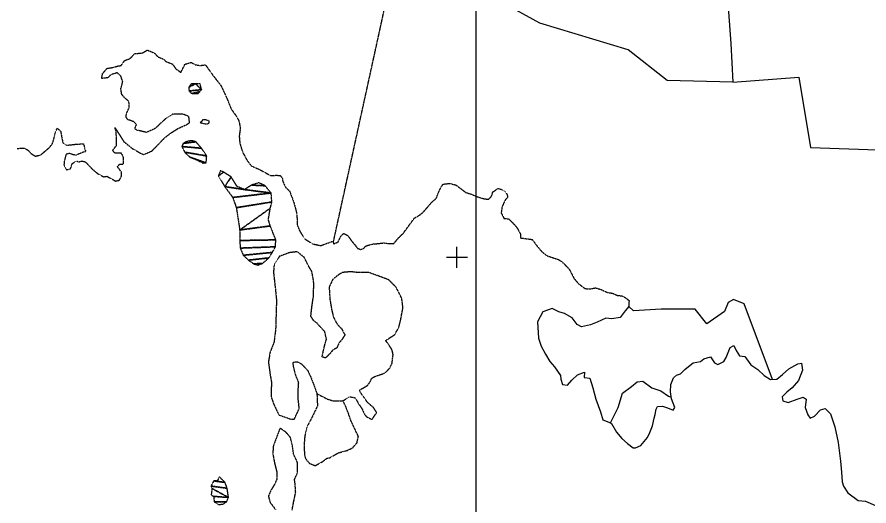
# Model space of a CAD drawing. Header units: metres. Extents: x 615331 to 657292, y 1301217 to 1321009.
# Drawn here: x 618315 to 619941, y 1310654 to 1311587 of the extents above; entities that cross this region are included whole.
import ezdxf

# ---------------------------------------------------------------- set-up
doc = ezdxf.new("R2010")
doc.units = ezdxf.units.M
doc.linetypes.add('HIDDEN', pattern=[0.375, 0.25, -0.125])
for name, color, linetype in [('2', 1, 'Continuous'), ('3', 7, 'Continuous'), ('42', 7, 'Continuous'), ('CIRCULO PI', 2, 'Continuous')]:
    doc.layers.add(name, color=color, linetype=linetype)
picture_1 = doc.add_image_def('image2.jpg', size_in_pixel=(1123, 633))

# ---------------------------------------------------------------- blocks, each defined once
blk = doc.blocks.new('COORD')
at = {"layer": '42', "color": 2, "linetype": 'Continuous'}
for p, q in [((0, -2), (0, 2)), ((-2, 0), (2, 0))]:
    blk.add_line(p, q, dxfattribs=at)
blk = doc.blocks.new('COORD$')
at = {"layer": '42', "color": 2, "linetype": 'Continuous'}
blk.add_blockref('COORD', (0, 0), dxfattribs=at)

msp = doc.modelspace()

# ---------------------------------------------------------------- linework, layer by layer
at = {"layer": '2', "color": 1, "linetype": 'Continuous'}
for points in [[(619667.54536, 1311885.79756), (619673.39236, 1311596.44756), (619677.89036, 1311536.27856), (619681.52636, 1311462.63156), (619556.01436, 1311465.77056), (619481.68636, 1311524.12556), (619312.69936, 1311575.29956), (619222.71936, 1311625.34356)], [(619681.52636, 1311462.63156), (619807.41436, 1311472.12156), (619829.71736, 1311338.09956), (619921.23936, 1311334.49956), (620062.07636, 1311329.39256), (620112.02836, 1311316.19556), (620157.91936, 1311302.44556), (620239.99236, 1311279.92856), (620322.98036, 1311266.57456), (620384.08436, 1311256.03956), (620429.83736, 1311255.00156), (620435.54836, 1311336.94156), (620446.32036, 1311420.96856), (620462.70936, 1311502.51356), (620471.45036, 1311539.73156), (620522.69036, 1311687.76156), (620590.04436, 1311709.84056), (620725.78036, 1311752.99256), (620657.68936, 1311844.82356), (620507.46636, 1311778.63156)], [(619757.46836, 1310895.35156), (619703.37636, 1311039.75056), (619682.95436, 1311048.17856), (619672.34436, 1311042.47056), (619665.41836, 1311025.10556), (619632.13436, 1311001.35656), (619609.46336, 1311029.59356), (619544.91936, 1311029.41256), (619492.09636, 1311026.30656), (619482.64136, 1311034.42556)], [(619482.64136, 1311034.42556), (619475.94436, 1311026.53656), (619466.43836, 1311013.72356), (619450.47036, 1311010.74556), (619438.77036, 1311012.13656), (619422.60136, 1311004.58256), (619409.96036, 1310999.35656), (619392.73136, 1310995.60156), (619384.29836, 1311000.07956), (619374.49636, 1311013.18056), (619359.92436, 1311021.39856), (619349.47436, 1311024.58256), (619336.44636, 1311031.04056), (619318.99836, 1311024.23456), (619308.54936, 1311005.05756), (619310.42736, 1310974.07856), (619315.68436, 1310958.63956), (619323.73136, 1310943.48556), (619332.02036, 1310929.35056), (619341.27936, 1310919.29256), (619352.13836, 1310902.64656), (619352.97536, 1310896.04956), (619356.39636, 1310885.67056), (619365.81036, 1310884.25356), (619373.82436, 1310894.25456), (619384.63136, 1310904.28856), (619398.03336, 1310909.52356), (619397.64136, 1310899.35556), (619408.32536, 1310897.95256), (619414.37936, 1310879.47256), (619420.21636, 1310857.68756), (619428.87036, 1310833.90056), (619433.11036, 1310818.44956), (619447.80436, 1310812.40956)], [(619447.80436, 1310812.40956), (619449.70536, 1310811.01656), (619459.54236, 1310794.86656), (619469.33236, 1310782.78156), (619480.11236, 1310772.99556), (619491.38236, 1310764.73956), (619495.69736, 1310765.04256), (619505.55536, 1310769.22056), (619518.58436, 1310784.86956), (619523.05136, 1310794.06856), (619528.23636, 1310807.08656), (619531.37236, 1310821.60556), (619533.07236, 1310828.48556), (619535.23836, 1310838.92856), (619537.72036, 1310844.03956), (619547.37136, 1310844.14956), (619556.80236, 1310841.20856), (619567.51836, 1310837.01056), (619570.51136, 1310841.87256), (619564.22736, 1310858.31756), (619562.55236, 1310871.51156), (619563.14836, 1310886.00156), (619568.08536, 1310898.50856), (619574.12536, 1310903.40556), (619581.71536, 1310906.03356), (619590.00136, 1310914.51356), (619596.79736, 1310919.92756), (619605.85836, 1310927.14556), (619619.54936, 1310929.33456), (619625.84036, 1310934.48856), (619639.00036, 1310938.70456), (619646.49636, 1310927.35656), (619652.88636, 1310923.87156), (619664.25036, 1310929.59256), (619668.47836, 1310937.51756), (619676.13636, 1310956.40856), (619683.45736, 1310960.30356), (619687.88836, 1310950.44456), (619694.09636, 1310940.60556), (619704.27636, 1310938.94356), (619715.88136, 1310923.57556), (619729.19236, 1310914.58056), (619741.26236, 1310903.03056), (619753.29136, 1310895.03656), (619765.21936, 1310895.93556), (619776.04136, 1310904.69856), (619788.10736, 1310915.76256), (619805.78036, 1310925.11156), (619812.62236, 1310926.46056), (619814.55436, 1310913.01556), (619806.90536, 1310893.36256), (619794.62036, 1310879.24656), (619784.80836, 1310871.00356), (619775.76436, 1310862.26056), (619776.86736, 1310854.65056), (619787.06636, 1310851.20956), (619804.51536, 1310858.01556), (619815.65236, 1310861.44656), (619821.28536, 1310857.44556), (619819.68836, 1310841.67356), (619824.67336, 1310827.75456), (619828.81236, 1310821.19556), (619837.40036, 1310825.35956), (619848.69236, 1310837.43056), (619857.55536, 1310839.81956), (619868.08136, 1310830.02956), (619876.24436, 1310804.71356), (619882.42536, 1310775.05456), (619886.89536, 1310739.53256), (619888.91436, 1310718.46556), (619890.13936, 1310700.18456), (619892.77436, 1310691.82856), (619901.30336, 1310678.96756), (619920.52236, 1310664.19556), (619935.01636, 1310662.83656), (619953.90536, 1310654.66756)], [(619447.80436, 1310812.40956), (619462.60036, 1310841.89256), (619470.93936, 1310869.44356), (619488.08436, 1310881.83156), (619498.66136, 1310890.59056), (619509.82536, 1310892.23556), (619526.73936, 1310879.19356), (619544.07836, 1310873.78456), (619558.41836, 1310863.76656), (619563.81636, 1310861.55156)]]:
    msp.add_lwpolyline(points, dxfattribs=at)
at = {"layer": '3', "color": 30, "linetype": 'HIDDEN'}
msp.add_line((618918.70436, 1311156.61556), (619034.34036, 1311684.17356), dxfattribs=at)
for points in [[(618314.92436, 1311336.21856), (618328.88936, 1311336.63256), (618335.79036, 1311332.90056), (618341.70736, 1311326.36156), (618349.89236, 1311321.37256), (618359.77336, 1311323.51856), (618368.32736, 1311330.73156), (618376.62936, 1311337.68656), (618382.63436, 1311345.63256), (618385.32936, 1311354.30256), (618388.97036, 1311369.08156), (618391.95436, 1311374.70656), (618398.11636, 1311368.93256), (618400.55936, 1311355.23956), (618402.69536, 1311346.11556), (618409.09136, 1311342.12356), (618426.34036, 1311344.09956), (618441.82336, 1311345.03856), (618443.41436, 1311339.21256), (618445.80436, 1311330.09256), (618436.43936, 1311327.19056), (618427.85136, 1311323.02656), (618420.46836, 1311324.46656), (618414.85536, 1311326.68956), (618408.27236, 1311324.83556), (618405.12536, 1311311.33256), (618404.44436, 1311304.20956), (618409.62536, 1311295.37556), (618417.22136, 1311297.49556), (618420.40936, 1311307.44156), (618428.48436, 1311312.10756), (618433.32936, 1311310.38456), (618437.88036, 1311312.21556), (618445.00936, 1311310.77256), (618458.88936, 1311296.44756), (618468.12236, 1311288.67556), (618480.13636, 1311281.95256), (618486.47436, 1311283.04156), (618503.08936, 1311273.82956), (618510.18336, 1311275.43556), (618514.41036, 1311283.36056), (618514.06636, 1311291.23356), (618506.58536, 1311301.31256), (618510.85036, 1311305.93456), (618518.21036, 1311306.52756), (618518.32436, 1311318.72556), (618514.16536, 1311327.06256), (618501.46136, 1311327.42556), (618497.34236, 1311332.20656), (618505.10236, 1311342.20456), (618504.31536, 1311366.58956), (618501.92836, 1311375.45556), (618510.71936, 1311361.83456), (618518.48136, 1311349.47256), (618534.63536, 1311336.19056), (618551.25336, 1311326.72456), (618556.61236, 1311324.49856), (618572.53736, 1311331.28756), (618596.88736, 1311356.46756), (618609.98036, 1311366.52756), (618622.84236, 1311374.55156), (618637.75436, 1311381.07456), (618644.30836, 1311385.46856), (618642.90436, 1311397.14156), (618631.68036, 1311401.33256), (618612.37336, 1311401.61956), (618599.50836, 1311393.84956), (618578.14736, 1311373.78556), (618561.71836, 1311366.73756), (618543.38036, 1311371.10156), (618539.79236, 1311373.85556), (618543.00436, 1311381.76956), (618537.86336, 1311387.04656), (618526.13136, 1311391.23256), (618523.03236, 1311395.77056), (618523.96336, 1311403.14956), (618529.17236, 1311414.13556), (618528.53036, 1311425.81656), (618520.83936, 1311432.08156), (618514.91636, 1311439.12856), (618513.01936, 1311449.52456), (618516.67236, 1311463.28756), (618513.24836, 1311473.92056), (618506.31636, 1311480.44756), (618494.16636, 1311476.75156), (618488.13836, 1311470.83856), (618476.46736, 1311469.68856), (618478.14336, 1311478.60156), (618486.66236, 1311488.86256), (618497.05736, 1311490.50556), (618508.70436, 1311493.68856), (618513.52436, 1311494.25156), (618520.52536, 1311503.98756), (618530.39236, 1311507.40356), (618539.42736, 1311516.90856), (618554.65136, 1311518.35256), (618563.73236, 1311523.79256), (618577.51636, 1311517.85156), (618583.43636, 1311511.05956), (618595.17436, 1311506.36556), (618598.77936, 1311502.08656), (618611.78936, 1311497.15356), (618617.98936, 1311488.07756), (618627.72136, 1311481.07356), (618635.66836, 1311496.91856), (618647.31236, 1311500.35556), (618655.24136, 1311495.61756), (618665.16036, 1311494.46056), (618674.54536, 1311495.58456), (618689.25636, 1311475.17056), (618704.46436, 1311455.77956), (618716.44636, 1311429.74456), (618723.76936, 1311411.27856), (618733.83336, 1311397.41856), (618738.50636, 1311388.57856), (618741.20336, 1311374.88856), (618739.09436, 1311359.36456), (618740.26436, 1311345.91056), (618745.53836, 1311328.94656), (618754.09936, 1311313.28956), (618762.09136, 1311302.96356), (618779.19736, 1311295.28156), (618799.13436, 1311284.32956), (618810.81136, 1311284.97156), (618817.42236, 1311284.28456), (618821.28436, 1311279.75556), (618822.37936, 1311272.90656), (618827.32636, 1311262.29156), (618835.28936, 1311254.50556), (618843.14936, 1311233.50556), (618846.59036, 1311221.34756), (618849.26636, 1311209.43556), (618849.73836, 1311190.38456), (618854.96236, 1311177.73856), (618864.26836, 1311163.61556), (618878.85436, 1311154.12656), (618894.64136, 1311150.75056), (618917.91336, 1311159.14756)], [(618681.86036, 1311388.94756), (618673.20236, 1311390.88156), (618669.38936, 1311391.09156), (618666.39736, 1311386.22956), (618663.86336, 1311385.69256), (618671.00036, 1311383.48756), (618674.81336, 1311383.27656), (618678.62236, 1311383.32056), (618681.90336, 1311385.13656), (618681.86036, 1311388.94756), (618681.86036, 1311388.94756)], [(618917.91336, 1311159.14756), (618919.49536, 1311154.08356), (618927.83836, 1311157.48256), (618933.29536, 1311168.97856), (618938.57036, 1311174.12156), (618946.74936, 1311169.64056), (618953.46636, 1311159.80756), (618960.67536, 1311151.25156), (618965.06036, 1311145.45656), (618970.92436, 1311143.49156), (618976.24636, 1311144.56856), (618980.50236, 1311149.95356), (618993.41436, 1311153.65856), (619003.05636, 1311154.53056), (619014.97836, 1311155.93756), (619021.59336, 1311154.99656), (619034.04636, 1311154.37656), (619042.56236, 1311164.89256), (619051.86036, 1311173.63756), (619073.61836, 1311203.36156), (619081.44436, 1311207.51756), (619090.00436, 1311214.22156), (619097.02536, 1311222.17856), (619106.54836, 1311233.46756), (619115.35336, 1311240.93756), (619119.29136, 1311251.90856), (619124.75436, 1311262.89756), (619128.50536, 1311268.02256), (619141.44336, 1311269.44056), (619152.90936, 1311266.26856), (619171.35736, 1311252.24956), (619182.82936, 1311248.56956), (619194.57036, 1311243.62156), (619205.27436, 1311240.44056), (619215.19736, 1311239.02956), (619220.96836, 1311245.19456), (619223.16436, 1311253.09656), (619232.99636, 1311259.56156), (619240.89236, 1311257.61856), (619246.52336, 1311253.87156), (619250.65636, 1311247.82056), (619251.47336, 1311243.00256), (619246.96036, 1311237.86856), (619241.01336, 1311224.84156), (619239.11536, 1311213.13156), (619244.57036, 1311202.52156), (619253.72436, 1311201.60956), (619262.71536, 1311192.81956), (619269.41136, 1311184.76456), (619276.15136, 1311172.89956), (619276.23836, 1311165.27756), (619298.36836, 1311162.48156), (619307.13936, 1311150.63856), (619316.66736, 1311139.31356), (619326.40736, 1311131.54756), (619334.56636, 1311128.84656), (619348.59036, 1311124.17856), (619357.55136, 1311117.92856), (619369.37936, 1311105.35856), (619377.95436, 1311088.43256), (619386.96536, 1311077.86356), (619399.26036, 1311068.85656), (619407.90736, 1311067.93956), (619419.56636, 1311070.10556), (619430.01636, 1311066.92156), (619443.03836, 1311060.97156), (619451.43136, 1311060.05156), (619460.87736, 1311055.83956), (619469.78036, 1311054.67156), (619476.16736, 1311051.44056), (619483.34236, 1311045.93256), (619482.64136, 1311034.42556), (619482.76836, 1311035.37656)], [(618937.14136, 1310854.70456), (618950.26036, 1310862.47756), (618960.69936, 1310860.30956), (618966.40836, 1310849.70356), (618973.12236, 1310840.12456), (618978.32936, 1310829.00356), (618981.93636, 1310824.47056), (618992.66736, 1310819.00356), (619001.65936, 1310832.31956), (618995.19936, 1310841.90156), (618983.39836, 1310852.18456), (618980.29236, 1310857.23056), (618969.71436, 1310871.59356), (618969.41336, 1310875.65556), (618976.48136, 1310879.54756), (618983.80036, 1310883.69656), (618989.05436, 1310890.61756), (618992.02136, 1310897.76656), (618998.33236, 1310901.14156), (619017.56136, 1310907.71356), (619026.84836, 1310917.47556), (619030.81236, 1310926.16056), (619032.90936, 1310942.70056), (619030.50736, 1310952.83756), (619024.05136, 1310962.16556), (619018.88736, 1310969.47456), (619024.93336, 1310973.86356), (619036.28036, 1310981.10856), (619043.74536, 1310994.66056), (619047.14736, 1311008.16656), (619051.69636, 1311032.35756), (619049.46436, 1311049.86556), (619038.55136, 1311071.33856), (619024.93136, 1311085.15856), (619006.81836, 1311092.06556), (618987.17836, 1311099.21056), (618967.36636, 1311099.23756), (618951.85436, 1311100.83856), (618935.61436, 1311099.38256), (618927.54536, 1311094.20856), (618917.73136, 1311086.21956), (618910.78236, 1311071.91056), (618912.32836, 1311047.78856), (618915.59936, 1311028.26056), (618919.06336, 1311014.07056), (618925.81436, 1311001.18956), (618934.55436, 1310992.14156), (618940.78636, 1310980.27056), (618934.79836, 1310970.80056), (618930.28236, 1310965.92056), (618925.32136, 1310955.44556), (618917.49536, 1310951.29056), (618912.74236, 1310944.88456), (618903.69536, 1310936.39556), (618897.32336, 1310938.35556), (618901.42236, 1310957.45956), (618905.57436, 1310971.99056), (618902.61836, 1310986.18656), (618896.95836, 1310992.47356), (618887.95636, 1311002.28056), (618880.77836, 1311008.04256), (618875.86036, 1311016.11756), (618877.69736, 1311033.16356), (618881.00036, 1311055.30756), (618881.29936, 1311073.60656), (618881.19136, 1311083.00656), (618877.67836, 1311101.51556), (618871.20736, 1311112.11356), (618863.40536, 1311128.03256), (618849.81736, 1311139.05756), (618834.34536, 1311137.10156), (618826.25336, 1311133.95956), (618815.88136, 1311130.28456)], [(618815.88136, 1311130.28456), (618805.65736, 1311113.65056), (618804.54736, 1311099.66256), (618807.94336, 1311069.20956), (618810.23636, 1311046.36756), (618808.58636, 1310990.70156), (618805.55836, 1310966.78156), (618797.91136, 1310946.87456), (618794.81936, 1310928.54456), (618798.14236, 1310904.44256), (618800.85636, 1310889.22756), (618800.01136, 1310874.22656), (618800.15736, 1310861.52356), (618805.13636, 1310848.11356), (618814.51136, 1310827.89256), (618837.21036, 1310819.76656), (618844.07336, 1310819.33756), (618853.74236, 1310840.02956), (618851.49036, 1310859.31556), (618851.58136, 1310873.54556), (618852.67136, 1310889.31256), (618847.70636, 1310901.45256), (618843.20336, 1310917.66256), (618841.81136, 1310928.31956), (618849.92936, 1310929.17456), (618857.84936, 1310925.19956), (618869.67736, 1310912.62956), (618875.40336, 1310900.49856), (618880.89636, 1310886.58556), (618887.45536, 1310868.36556)], [(618887.45536, 1310868.36556), (618888.48736, 1310844.74656), (618876.57236, 1310820.47156), (618868.86736, 1310805.64556), (618864.25436, 1310787.04356), (618862.92536, 1310770.00356), (618863.63036, 1310752.73356), (618865.76136, 1310744.11856), (618873.22736, 1310735.31056), (618884.20036, 1310730.86156), (618899.09136, 1310739.16356), (618906.64436, 1310745.09356), (618911.71436, 1310745.91456), (618928.11836, 1310755.24956), (618945.33536, 1310760.01956), (618955.69336, 1310764.96656), (618963.96336, 1310774.71656), (618966.61736, 1310786.94356), (618958.55636, 1310803.36756), (618952.04436, 1310817.52256), (618947.57536, 1310830.68456), (618941.82036, 1310845.35656), (618937.14136, 1310854.70456)], [(618887.45536, 1310868.36556), (618906.87536, 1310858.16956), (618918.60136, 1310854.49256), (618937.14136, 1310854.70456)], [(618817.08736, 1310802.51256), (618804.26736, 1310768.57056), (618803.16336, 1310754.07456), (618806.41136, 1310736.57856), (618810.66936, 1310719.60356), (618810.83136, 1310705.37556), (618807.12436, 1310696.43956), (618798.90236, 1310682.37056), (618794.69536, 1310672.66656), (618798.13336, 1310660.76356), (618808.19236, 1310647.41156)], [(618839.96136, 1310645.74156), (618842.59836, 1310659.49356), (618846.93436, 1310680.12456), (618845.73236, 1310696.37356), (618844.62636, 1310704.23756), (618850.56836, 1310717.77256), (618850.34736, 1310737.08156), (618843.06236, 1310752.24356), (618840.30136, 1310771.52356), (618836.58936, 1310785.20256), (618827.58436, 1310795.26356), (618817.08736, 1310802.51256), (618817.08736, 1310802.51256)]]:
    msp.add_lwpolyline(points, dxfattribs=at)
at = {"layer": 'CIRCULO PI'}
msp.add_lwpolyline([(619191.41344, 1312074.43817), (622881.24082, 1312074.43817), (622881.24082, 1309894.16378), (619191.41344, 1309894.16378)], close=True, dxfattribs=at)

# ---------------------------------------------------------------- block references
at = {"layer": '42', "color": 1, "linetype": 'Continuous', "xscale": 10, "yscale": 10}
msp.add_blockref('COORD$', (619154.73736, 1311128.56856), dxfattribs=at)

# ---------------------------------------------------------------- pictures from other files: only their frames are drawn
at = {"layer": 'CIRCULO PI'}
image = msp.add_image(picture_1, insert=(619191.41344, 1309894.16378), size_in_units=(3689.82738, 2079.84037), dxfattribs=at)
image.dxf.flags = 7

# ---------------------------------------------------------------- meshes
at = {"layer": '3', "color": 30, "linetype": 'HIDDEN'}
mesh = msp.add_polyface(dxfattribs=at)
corners = [(618667.21236, 1311448.23856), (618655.90736, 1311459.54356), (618643.36536, 1311445.67856), (618663.70036, 1311444.38656), (618648.50036, 1311440.90956), (618643.02736, 1311453.04356), (618660.43636, 1311441.04656), (618647.77736, 1311459.70456), (618664.28836, 1311459.63956)]
mesh.append_faces([[corners[k] for k in face] for face in [(1, 0, 8), (3, 4, 6), (5, 1, 7)]], dxfattribs={"vtx0": -1, "color": 30})
mesh.append_faces([[corners[k] for k in face] for face in [(0, 1, 5, 2)]], dxfattribs={"vtx0": -1, "vtx1": -1, "vtx3": -1, "color": 30})
mesh.append_faces([[corners[k] for k in face] for face in [(0, 2, 4, 3)]], dxfattribs={"vtx0": -1, "vtx2": -1, "color": 30})
mesh = msp.add_polyface(dxfattribs=at)
corners = [(618656.41136, 1311348.76256), (618632.06236, 1311345.68956), (618667.22036, 1311336.43556), (618629.58936, 1311339.81656), (618677.03936, 1311321.81056), (618635.04836, 1311328.95356), (618675.92036, 1311308.58456), (618645.06336, 1311319.41256), (618661.39536, 1311312.73856), (618648.25836, 1311350.95656), (618669.06636, 1311308.25256), (618653.99236, 1311315.95656), (618638.62836, 1311349.06756)]
mesh.append_faces([[corners[k] for k in face] for face in [(1, 0, 9, 12), (6, 8, 10)]], dxfattribs={"vtx0": -1, "color": 30})
mesh.append_faces([[corners[k] for k in face] for face in [(0, 1, 3, 2), (2, 3, 5, 4), (4, 5, 7, 6)]], dxfattribs={"vtx0": -1, "vtx2": -1, "color": 30})
mesh.append_faces([[corners[k] for k in face] for face in [(6, 7, 11, 8)]], dxfattribs={"vtx0": -1, "vtx3": -1, "color": 30})
mesh = msp.add_polyface(dxfattribs=at)
corners = [(618788.43436, 1311264.89556), (618762.51236, 1311266.12456), (618709.14236, 1311290.92356), (618699.31936, 1311283.69656), (618723.72636, 1311281.68856), (618711.49136, 1311263.25356), (618749.40136, 1311257.58856), (618800.02236, 1311251.05356), (618726.71336, 1311242.59156), (618801.48736, 1311234.04556), (618733.54036, 1311223.10456), (618798.32236, 1311222.06656), (618740.12336, 1311180.49156), (618798.45436, 1311188.27356), (618808.91736, 1311161.71256), (618740.09836, 1311160.41756), (618808.30736, 1311148.49256), (618741.02636, 1311145.94456), (618802.33336, 1311137.75256), (618746.77036, 1311132.28856), (618795.59536, 1311127.25756), (618756.78236, 1311123.00156), (618783.52436, 1311116.70056), (618766.76836, 1311116.00156), (618703.01836, 1311293.39456), (618735.11036, 1311263.52356), (618776.68536, 1311270.60556), (618794.75936, 1311200.42756), (618774.67036, 1311113.55056)]
mesh.append_faces([[corners[k] for k in face] for face in [(1, 0, 26), (3, 2, 24), (22, 23, 28)]], dxfattribs={"vtx0": -1, "color": 30})
mesh.append_faces([[corners[k] for k in face] for face in [(4, 5, 6, 25), (11, 12, 13, 27)]], dxfattribs={"vtx0": -1, "vtx1": -1, "color": 30})
mesh.append_faces([[corners[k] for k in face] for face in [(0, 1, 6, 7), (2, 3, 5, 4), (7, 8, 10, 9), (9, 10, 12, 11), (13, 12, 15, 14), (14, 15, 17, 16), (16, 17, 19, 18), (18, 19, 21, 20), (20, 21, 23, 22)]], dxfattribs={"vtx0": -1, "vtx2": -1, "color": 30})
mesh.append_faces([[corners[k] for k in face] for face in [(6, 5, 8, 7)]], dxfattribs={"vtx0": -1, "vtx2": -1, "vtx3": -1, "color": 30})
mesh = msp.add_polyface(dxfattribs=at)
corners = [(618712.09936, 1310698.91056), (618690.47736, 1310701.71256), (618716.03636, 1310687.77556), (618685.25436, 1310691.99756), (618718.52236, 1310670.27156), (618687.34136, 1310687.19356), (618690.56036, 1310672.23856), (618715.06036, 1310662.10056), (618691.19036, 1310661.57356), (618708.76036, 1310657.70856), (618699.37536, 1310656.58456), (618685.44936, 1310674.97456), (618697.32836, 1310702.29956), (618701.31136, 1310709.45956)]
mesh.append_faces([[corners[k] for k in face] for face in [(1, 0, 13, 12), (7, 8, 10, 9)]], dxfattribs={"vtx0": -1, "color": 30})
mesh.append_faces([[corners[k] for k in face] for face in [(0, 1, 3, 2), (2, 3, 5, 4), (4, 6, 8, 7)]], dxfattribs={"vtx0": -1, "vtx2": -1, "color": 30})
mesh.append_faces([[corners[k] for k in face] for face in [(4, 5, 11, 6)]], dxfattribs={"vtx0": -1, "vtx3": -1, "color": 30})

doc.saveas('drawing.dxf')
